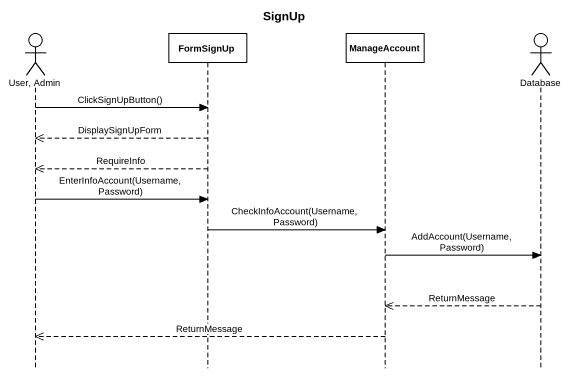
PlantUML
@startuml
title SignUp
hide footbox
actor "User, Admin" as User_Admin
participant FormSignUp
participant ManageAccount
actor "Database" as Database_

User_Admin -> FormSignUp : ClickSignUpButton()
FormSignUp -->> User_Admin : DisplaySignUpForm
FormSignUp -->> User_Admin : RequireInfo
User_Admin -> FormSignUp : EnterInfoAccount(Username,Password)
FormSignUp -> ManageAccount : CheckInfoAccount(Username, Password)
ManageAccount -> Database_ : AddAccount(Username, Password)
Database_ -->> ManageAccount : ReturnMessage
ManageAccount -->> User_Admin : ReturnMessage
@enduml
